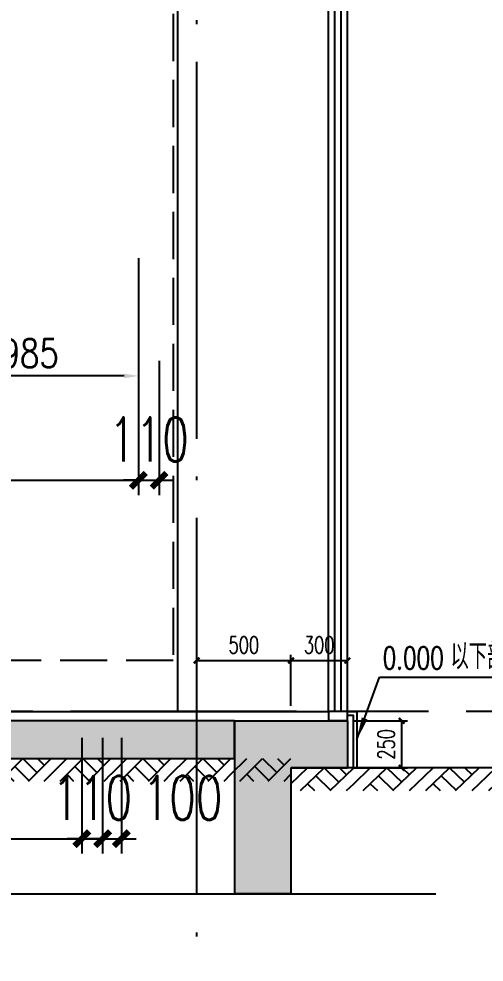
# Model space of a CAD drawing. Extents: x -1899985 to -450366, y 556196 to 2151267.
# Drawn here: x -1655455 to -1652985, y 566927 to 571932 of the extents above; entities that cross this region are included whole.
import ezdxf

# ---------------------------------------------------------------- set-up
doc = ezdxf.new("R2010")
doc.units = 0
doc.header["$LTSCALE"] = 1000
doc.header["$MEASUREMENT"] = 0
for name, pattern in [('__DASH', [0.35, 0.25, -0.1]), ('DASH', [0.35, 0.25, -0.1]), ('DOTE', [2.42, 2, -0.2, 0.02, -0.2])]:
    doc.linetypes.add(name, pattern=pattern)
doc.layers.get('Defpoints').update_dxf_attribs({"color": 210})
for name, color, linetype in [('20立剖面图及门窗表$0$A-WINDOW', 140, 'Continuous'), ('A-AXIS-DOTE', 14, 'DOTE'), ('A-AXIS-DP', 126, 'Continuous'), ('A-AXIS-SYMB', 3, 'Continuous'), ('A-CURTAIN', 134, 'Continuous'), ('A-HATCH-1', 252, 'Continuous'), ('A-HATCH-2', 251, 'Continuous'), ('A-LIN-V', 9, 'Continuous'), ('A-SFCE', 30, 'Continuous'), ('AS-COLN', 6, 'Continuous'), ('AS-WALL', 40, 'Continuous'), ('COLUMN', 9, 'Continuous'), ('DIM_LEAD', 3, 'Continuous'), ('PUB_HATCH', 8, 'Continuous'), ('PUB_TEXT', 7, 'Continuous'), ('建-尺寸', 3, 'Continuous')]:
    doc.layers.add(name, color=color, linetype=linetype)
doc.styles.add('_TCH_DIM', font='SIMPLEX', dxfattribs={"bigfont": 'GBCBIG'})
doc.styles.add('_TCH_DIM_T3', font='SIMPLEX', dxfattribs={"width": 0.705882, "bigfont": 'GBCBIG'})
doc.styles.add('A-DIM_T3', font='SIMPLEX', dxfattribs={"width": 0.705882, "bigfont": 'GBCBIG'})
doc.styles.add('TH_GBDIM', font='romans.shx', dxfattribs={"width": 0.8, "bigfont": 'gbcbig.shx'})
doc.dimstyles.new('_TCH_ARCH&&30', dxfattribs={"dimtxt": 89.25, "dimasz": 30, "dimexe": 30, "dimexo": 30, "dimgap": 37.875, "dimtad": 1, "dimdec": 0, "dimzin": 0, "dimdsep": 46, "dimtxsty": '_TCH_DIM_T3', "dimblk": 'ARCHTICK', "dimcen": 0.09, "dimclrt": 7, "dimazin": 2, "dimtfac": 1, "dimtdec": 0, "dimtix": 1, "dimtmove": 2, "dimatfit": 3, "dimfxl": 0, "dimtolj": 1, "dimtzin": 0, "dimarcsym": 0})
doc.dimstyles.new('A-DIM&&79', dxfattribs={"dimtxt": 233.773377, "dimasz": 78.579286, "dimexe": 78.579286, "dimexo": 78.579286, "dimgap": 99.206349, "dimtad": 1, "dimdec": 0, "dimzin": 0, "dimdsep": 46, "dimtxsty": 'A-DIM_T3', "dimblk": 'ARCHTICK', "dimcen": 0.09, "dimclrt": 7, "dimazin": 2, "dimtfac": 1, "dimtdec": 0, "dimtix": 1, "dimtmove": 2, "dimatfit": 3, "dimfxl": 0, "dimtolj": 1, "dimtzin": 0, "dimarcsym": 0})
doc.dimstyles.new('TH_GBDIM', dxfattribs={"dimscale": 30, "dimtxt": 3.5, "dimasz": 2.5, "dimexe": 2, "dimexo": 0, "dimgap": 1.5, "dimtad": 1, "dimdec": 0, "dimzin": 12, "dimdsep": 46, "dimtxsty": 'TH_GBDIM', "dimcen": 2.5, "dimclrd": 130, "dimclre": 130, "dimclrt": 3, "dimadec": 0, "dimazin": 3, "dimtfac": 0.714286, "dimtdec": 0, "dimtmove": 0, "dimatfit": 3, "dimfxl": 0, "dimtzin": 0, "dimlwd": -1, "dimlwe": -1, "dimarcsym": 0})

# ---------------------------------------------------------------- blocks, each defined once
blk = doc.blocks.new('*D67')
at = {"color": 0}
for p, q in [((-1626835, 570696.9), (-1626835, 570012)), ((-1628383.8, 570400.1), (-1628383.8, 570012)), ((-1626910, 570072), (-1628308.8, 570072))]:
    blk.add_line(p, q, dxfattribs=at)
for points in [[(-1628308.8, 570084.5), (-1628308.8, 570059.5), (-1628383.8, 570072)], [(-1626910, 570084.5), (-1626910, 570059.5), (-1626835, 570072)]]:
    blk.add_solid(points, dxfattribs=at)
at = {"layer": 'Defpoints', "color": 0}
for p in [(-1626835, 570696.9), (-1628383.8, 570400.1), (-1628383.8, 570072)]:
    blk.add_point(p, dxfattribs=at)
at = {"color": 0, "insert": (-1627609.4, 570192), "char_height": 150, "attachment_point": 5, "style": 'TH_GBDIM'}
blk.add_mtext('Min. 985', dxfattribs=at)
blk = doc.blocks.new('_ArchTick')
at = {"color": 0, "linetype": 'ByBlock', "const_width": 0.4}
blk.add_lwpolyline([(-0.5, -0.5), (0.5, 0.5)], dxfattribs=at)
blk = doc.blocks.new('*D497')
at = {"layer": 'Defpoints', "color": 0}
for p in [(-1636415, 570230), (-1626835, 570230), (-1626835, 569518.9)]:
    blk.add_point(p, dxfattribs=at)
at = {"layer": '建-尺寸', "color": 0, "lineweight": -2}
for p, q in [((-1636415, 570151.4), (-1636415, 569440.3)), ((-1626835, 570151.4), (-1626835, 569440.3)), ((-1636415, 569518.9), (-1626835, 569518.9))]:
    blk.add_line(p, q, dxfattribs=at)
at = {"layer": '建-尺寸', "color": 0, "lineweight": -2, "xscale": 78.57928649080975, "yscale": 78.57928649080975, "zscale": 78.57928649080975, "rotation": 180}
blk.add_blockref('_ArchTick', (-1636415, 569518.9), dxfattribs=at)
at = {"layer": '建-尺寸', "color": 0, "lineweight": -2, "xscale": 78.57928649080975, "yscale": 78.57928649080975, "zscale": 78.57928649080975}
blk.add_blockref('_ArchTick', (-1626835, 569518.9), dxfattribs=at)
at = {"layer": '建-尺寸', "color": 7, "insert": (-1631625, 569735), "char_height": 233.77, "attachment_point": 5, "style": 'A-DIM_T3'}
blk.add_mtext('\\A1;9580', dxfattribs=at)
blk = doc.blocks.new('*D498')
at = {"layer": 'Defpoints', "color": 0}
for p in [(-1626835, 570230), (-1626725, 570230), (-1626725, 569518.9)]:
    blk.add_point(p, dxfattribs=at)
at = {"layer": '建-尺寸', "color": 0, "lineweight": -2}
for p, q in [((-1626835, 570151.4), (-1626835, 569440.3)), ((-1626725, 570151.4), (-1626725, 569440.3)), ((-1626835, 569518.9), (-1626913.6, 569518.9)), ((-1626835, 569518.9), (-1626725, 569518.9)), ((-1626725, 569518.9), (-1626646.4, 569518.9))]:
    blk.add_line(p, q, dxfattribs=at)
at = {"layer": '建-尺寸', "color": 0, "lineweight": -2, "xscale": 78.57928649080975, "yscale": 78.57928649080975, "zscale": 78.57928649080975}
blk.add_blockref('_ArchTick', (-1626835, 569518.9), dxfattribs=at)
at = {"layer": '建-尺寸', "color": 0, "lineweight": -2, "xscale": 78.57928649080975, "yscale": 78.57928649080975, "zscale": 78.57928649080975, "rotation": 180}
blk.add_blockref('_ArchTick', (-1626725, 569518.9), dxfattribs=at)
at = {"layer": '建-尺寸', "color": 7, "insert": (-1626780, 569735), "char_height": 233.77, "attachment_point": 5, "style": 'A-DIM_T3'}
blk.add_mtext('\\A1;110', dxfattribs=at)
blk = doc.blocks.new('*D506')
at = {"layer": 'Defpoints', "color": 0}
for p in [(-1636415, 568230), (-1627135, 568230), (-1627135, 567617.1)]:
    blk.add_point(p, dxfattribs=at)
at = {"layer": '建-尺寸', "color": 0, "lineweight": -2}
for p, q in [((-1636415, 568151.4), (-1636415, 567538.5)), ((-1627135, 568151.4), (-1627135, 567538.5)), ((-1636415, 567617.1), (-1627135, 567617.1))]:
    blk.add_line(p, q, dxfattribs=at)
at = {"layer": '建-尺寸', "color": 0, "lineweight": -2, "xscale": 78.57928649080975, "yscale": 78.57928649080975, "zscale": 78.57928649080975, "rotation": 180}
blk.add_blockref('_ArchTick', (-1636415, 567617.1), dxfattribs=at)
at = {"layer": '建-尺寸', "color": 0, "lineweight": -2, "xscale": 78.57928649080975, "yscale": 78.57928649080975, "zscale": 78.57928649080975}
blk.add_blockref('_ArchTick', (-1627135, 567617.1), dxfattribs=at)
at = {"layer": '建-尺寸', "color": 7, "insert": (-1631775, 567833.2), "char_height": 233.77, "attachment_point": 5, "style": 'A-DIM_T3'}
blk.add_mtext('\\A1;9280', dxfattribs=at)
blk = doc.blocks.new('*D507')
at = {"layer": 'Defpoints', "color": 0}
for p in [(-1627135, 568230), (-1627025, 568230), (-1627025, 567617.1)]:
    blk.add_point(p, dxfattribs=at)
at = {"layer": '建-尺寸', "color": 0, "lineweight": -2}
for p, q in [((-1627135, 568151.4), (-1627135, 567538.5)), ((-1627025, 568151.4), (-1627025, 567538.5)), ((-1627135, 567617.1), (-1627213.6, 567617.1)), ((-1627135, 567617.1), (-1627025, 567617.1)), ((-1627025, 567617.1), (-1626946.4, 567617.1))]:
    blk.add_line(p, q, dxfattribs=at)
at = {"layer": '建-尺寸', "color": 0, "lineweight": -2, "xscale": 78.57928649080975, "yscale": 78.57928649080975, "zscale": 78.57928649080975}
blk.add_blockref('_ArchTick', (-1627135, 567617.1), dxfattribs=at)
at = {"layer": '建-尺寸', "color": 0, "lineweight": -2, "xscale": 78.57928649080975, "yscale": 78.57928649080975, "zscale": 78.57928649080975, "rotation": 180}
blk.add_blockref('_ArchTick', (-1627025, 567617.1), dxfattribs=at)
at = {"layer": '建-尺寸', "color": 7, "insert": (-1627080, 567833.2), "char_height": 233.77, "attachment_point": 5, "style": 'A-DIM_T3'}
blk.add_mtext('\\A1;110', dxfattribs=at)
blk = doc.blocks.new('*D508')
at = {"layer": 'Defpoints', "color": 0}
for p in [(-1627025, 568230), (-1626925, 568230), (-1626925, 567617.1)]:
    blk.add_point(p, dxfattribs=at)
at = {"layer": '建-尺寸', "color": 0, "lineweight": -2}
for p, q in [((-1627025, 568151.4), (-1627025, 567538.5)), ((-1626925, 568151.4), (-1626925, 567538.5)), ((-1627025, 567617.1), (-1627103.6, 567617.1)), ((-1627025, 567617.1), (-1626925, 567617.1)), ((-1626925, 567617.1), (-1626846.4, 567617.1))]:
    blk.add_line(p, q, dxfattribs=at)
at = {"layer": '建-尺寸', "color": 0, "lineweight": -2, "xscale": 78.57928649080975, "yscale": 78.57928649080975, "zscale": 78.57928649080975}
blk.add_blockref('_ArchTick', (-1627025, 567617.1), dxfattribs=at)
at = {"layer": '建-尺寸', "color": 0, "lineweight": -2, "xscale": 78.57928649080975, "yscale": 78.57928649080975, "zscale": 78.57928649080975, "rotation": 180}
blk.add_blockref('_ArchTick', (-1626925, 567617.1), dxfattribs=at)
at = {"layer": '建-尺寸', "color": 7, "insert": (-1626600, 567833.2), "char_height": 233.77, "attachment_point": 5, "style": 'A-DIM_T3'}
blk.add_mtext('\\A1;100', dxfattribs=at)
blk = doc.blocks.new('*D122')
at = {"layer": 'A-AXIS-DP', "color": 0, "lineweight": -2}
for p, q in [((-1653680.4, 568207.5), (-1653392.4, 568207.5)), ((-1653422.4, 567957.5), (-1653422.4, 568207.5)), ((-1653680.4, 567957.5), (-1653392.4, 567957.5))]:
    blk.add_line(p, q, dxfattribs=at)
at = {"layer": 'Defpoints', "color": 0}
for p in [(-1653710.4, 568207.5), (-1653422.4, 568207.5), (-1653710.4, 567957.5)]:
    blk.add_point(p, dxfattribs=at)
at = {"layer": 'A-AXIS-DP', "color": 0, "lineweight": -2, "xscale": 30, "yscale": 30, "zscale": 30}
for p, rotation in [((-1653422.4, 568207.5), 90), ((-1653422.4, 567957.5), 270)]:
    blk.add_blockref('_ArchTick', p, dxfattribs=dict(at, rotation=rotation))
at = {"layer": 'A-AXIS-DP', "color": 7, "insert": (-1653504.9, 568082.5), "char_height": 89.25, "attachment_point": 5, "rotation": 90, "style": '_TCH_DIM_T3'}
blk.add_mtext('\\A1;250', dxfattribs=at)
blk = doc.blocks.new('*D405')
at = {"layer": 'A-AXIS-DP', "color": 0, "lineweight": -2}
for p, q in [((-1654510.4, 568287.5), (-1654510.4, 568557.4)), ((-1654010.4, 568287.5), (-1654010.4, 568557.4)), ((-1654510.4, 568527.4), (-1654010.4, 568527.4))]:
    blk.add_line(p, q, dxfattribs=at)
at = {"layer": 'Defpoints', "color": 0}
for p in [(-1654010.4, 568527.4), (-1654510.4, 568257.5), (-1654010.4, 568257.5)]:
    blk.add_point(p, dxfattribs=at)
at = {"layer": 'A-AXIS-DP', "color": 0, "lineweight": -2, "xscale": 30, "yscale": 30, "zscale": 30, "rotation": 180}
blk.add_blockref('_ArchTick', (-1654510.4, 568527.4), dxfattribs=at)
at = {"layer": 'A-AXIS-DP', "color": 0, "lineweight": -2, "xscale": 30, "yscale": 30, "zscale": 30}
blk.add_blockref('_ArchTick', (-1654010.4, 568527.4), dxfattribs=at)
at = {"layer": 'A-AXIS-DP', "color": 7, "insert": (-1654260.4, 568609.9), "char_height": 89.25, "attachment_point": 5, "style": '_TCH_DIM_T3'}
blk.add_mtext('\\A1;500', dxfattribs=at)
blk = doc.blocks.new('*D406')
at = {"layer": 'A-AXIS-DP', "color": 0, "lineweight": -2}
for p, q in [((-1654010.4, 568287.5), (-1654010.4, 568557.4)), ((-1653710.4, 568287.5), (-1653710.4, 568557.4)), ((-1654010.4, 568527.4), (-1653710.4, 568527.4))]:
    blk.add_line(p, q, dxfattribs=at)
at = {"layer": 'Defpoints', "color": 0}
for p in [(-1653710.4, 568527.4), (-1654010.4, 568257.5), (-1653710.4, 568257.5)]:
    blk.add_point(p, dxfattribs=at)
at = {"layer": 'A-AXIS-DP', "color": 0, "lineweight": -2, "xscale": 30, "yscale": 30, "zscale": 30, "rotation": 180}
blk.add_blockref('_ArchTick', (-1654010.4, 568527.4), dxfattribs=at)
at = {"layer": 'A-AXIS-DP', "color": 0, "lineweight": -2, "xscale": 30, "yscale": 30, "zscale": 30}
blk.add_blockref('_ArchTick', (-1653710.4, 568527.4), dxfattribs=at)
at = {"layer": 'A-AXIS-DP', "color": 7, "insert": (-1653860.4, 568609.9), "char_height": 89.25, "attachment_point": 5, "style": '_TCH_DIM_T3'}
blk.add_mtext('\\A1;300', dxfattribs=at)
blk = doc.blocks.new('$LinePat$素土夯实')
at = {"color": 0}
for p, q in [((0, -210), (210, 0)), ((120, -300), (420, 0)), ((420, 0), (608, -188)), ((495, -300), (795, 0)), ((615, 0), (705, -90)), ((315, -105), (502, -293)), ((210, -210), (300, -300)), ((705, -300), (795, -210))]:
    blk.add_line(p, q, dxfattribs=at)
blk = doc.blocks.new('5555rrrrrrrrrrr')
at = {"color": 6, "linetype": 'DASH'}
blk.add_lwpolyline([(-1626650, 568562.5), (-1636625, 568562.5), (-1636625, 574792.5), (-1626650, 574792.5)], close=True, dxfattribs=at)
dim = blk.add_linear_dim(base=(-1628383.8, 570072), p1=(-1626835, 570696.9), p2=(-1628383.8, 570400.1), angle=180, text='Min. 985', dimstyle='TH_GBDIM', override={"dimtxt": 5, "dimclrd": 0, "dimclre": 0, "dimclrt": 0})
dim.commit()
dim.dimension.update_dxf_attribs({"geometry": '*D67', "text_midpoint": (-1627609.4, 570072), "dimtype": 128})
at = {"layer": '建-尺寸'}
for p1, p2, distance, picture, middle in [((-1636415, 570230), (-1626835, 570230), -711.1, '*D497', (-1631625, 569735)), ((-1626835, 570230), (-1626725, 570230), -711.1, '*D498', (-1626780, 569735)), ((-1636415, 568230), (-1627135, 568230), -612.9, '*D506', (-1631775, 567833.2)), ((-1627135, 568230), (-1627025, 568230), -612.9, '*D507', (-1627080, 567833.2))]:
    dim = blk.add_aligned_dim(p1=p1, p2=p2, distance=distance, dimstyle='A-DIM&&79', dxfattribs=at)
    dim.commit()
    dim.dimension.update_dxf_attribs({"geometry": picture, "text_midpoint": middle})
dim = blk.add_linear_dim(base=(-1626925, 567617.1), p1=(-1627025, 568230), p2=(-1626925, 568230), angle=0, dimstyle='A-DIM&&79', dxfattribs=at)
dim.commit()
dim.dimension.update_dxf_attribs({"geometry": '*D508', "text_midpoint": (-1626600, 567833.2), "dimtype": 161})

msp = doc.modelspace()

# ---------------------------------------------------------------- hatches: boundary and pattern name
at = {"layer": 'A-HATCH-1'}
h = msp.add_hatch(dxfattribs=at)
h.set_pattern_fill('混凝土', color=256, scale=50)
h.set_pattern_definition([(50, (0, 50), (358.63009, -31.376067), [37.5, -412.5]), (355, (0, 50), (-69.37567, 376.09607), [30, -330]), (100.4514, (29.9, 47.4), (289.25469, 344.71977), [31.870095, -350.571056]), (46.1842, (0, 150), (533.62052, -82.75951), [56.25, -618.75]), (96.6356, (44.47, 143.1), (467.33135, 487.05894), [47.80514, -525.8565]), (351.1842, (0, 150), (467.33097, 487.0593), [45, -495]), (21, (50, 125), (298.453526, -201.309445), [37.5, -412.5]), (326, (50, 125), (121.657666, 362.57502), [30, -330]), (71.4514, (74.87, 108.22), (420.111314, 161.26525), [31.870095, -350.571056]), (37.5, (0, 50), (6.079928, 166.446927), [0, -326, 0, -335, 0, -331.25]), (7.5, (0, 50), (131.534769, 197.205856), [0, -191, 0, -318.5, 0, -126.25]), (327.5, (-111.5, 50), (266.911218, -11.277436), [0, -125, 0, -390, 0, -517.5]), (317.5, (-161.5, 50), (291.593085, 50.05249), [0, -162.5, 0, -259, 0, -367.5])])
h.paths.add_polyline_path([(-1669310.4, 568007.5), (-1654310.4, 568007.5), (-1654310.4, 568207.5), (-1669310.4, 568207.5)])
at = {"layer": 'PUB_HATCH'}
for points in [[(-1654310.4, 568207.5), (-1654010.4, 567957.5), (-1653710.4, 567957.5), (-1653710.4, 568207.5)], [(-1654010.4, 567957.5), (-1654310.4, 568207.5), (-1654310.4, 567290), (-1654010.4, 567290)]]:
    msp.add_hatch(color=256, dxfattribs=at).paths.add_polyline_path(points)

# ---------------------------------------------------------------- linework, layer by layer
at = {"layer": '20立剖面图及门窗表$0$A-WINDOW'}
for p, q in [((-1653810.4, 568257.5), (-1653810.4, 582690.8)), ((-1653777.4, 568257.5), (-1653777.4, 582696.3)), ((-1653743.4, 568257.5), (-1653743.4, 582702)), ((-1653710.4, 568257.5), (-1653710.4, 582707.5)), ((-1653710.4, 568207.5), (-1653810.4, 568207.5))]:
    msp.add_line(p, q, dxfattribs=at)
msp.add_lwpolyline([(-1653710.4, 568257.5), (-1653810.4, 568257.5), (-1653810.4, 568207.5), (-1653710.4, 568207.5)], close=True, dxfattribs=at)
at = {"layer": 'A-AXIS-DOTE'}
msp.add_line((-1654510.4, 562443.9), (-1654510.4, 585146), dxfattribs=at)
at = {"layer": 'A-AXIS-DOTE', "linetype": '__DASH', "ltscale": 2}
msp.add_line((-1647680.2, 568257.5), (-1785568.2, 568257.5), dxfattribs=at)
at = {"layer": 'A-AXIS-SYMB'}
msp.add_lwpolyline([(-1780738.3, 567290), (-1717102.4, 567290), (-1717026, 567500), (-1716951.9, 567080), (-1716877.4, 567290), (-1653241.5, 567290)], dxfattribs=at)
at = {"layer": 'A-CURTAIN'}
for points in [[(-1653710.4, 568257.5), (-1653660.4, 568257.5), (-1653660.4, 567957.5)], [(-1653710.4, 568237.5), (-1653680.4, 568237.5), (-1653680.4, 567957.5)]]:
    msp.add_lwpolyline(points, dxfattribs=at)
at = {"layer": 'A-SFCE'}
for p, q in [((-1669410.4, 568257.5), (-1653810.4, 568257.5)), ((-1654010.4, 568207.5), (-1653810.4, 568207.5))]:
    msp.add_line(p, q, dxfattribs=at)
at = {"layer": 'AS-COLN'}
for p, q in [((-1654310.4, 568207.5), (-1653710.4, 568207.5)), ((-1654310.4, 568207.5), (-1654310.4, 567290)), ((-1653710.4, 568207.5), (-1653710.4, 567957.5)), ((-1654010.4, 567957.5), (-1653710.4, 567957.5)), ((-1654010.4, 567957.5), (-1654010.4, 567290)), ((-1654010.4, 567290), (-1654310.4, 567290))]:
    msp.add_line(p, q, dxfattribs=at)
msp.add_lwpolyline([(-1669610.4, 568007.5), (-1654310.4, 568007.5), (-1654310.4, 568207.5), (-1669610.4, 568207.5)], dxfattribs=at)
at = {"layer": 'AS-WALL'}
msp.add_lwpolyline([(-1647680.2, 567957.5), (-1654010.4, 567957.5), (-1654010.4, 567957.5)], dxfattribs=at)
at = {"layer": 'COLUMN'}
for p, q in [((-1654610.4, 568257.5), (-1654610.4, 575587.5)), ((-1654110.4, 568257.5), (-1654910.4, 568257.5))]:
    msp.add_line(p, q, dxfattribs=at)
at = {"layer": 'DIM_LEAD'}
for p, q in [((-1653660.4, 568107.5), (-1653539.5, 568439.4)), ((-1653539.5, 568439.4), (-1652258.9, 568439.4))]:
    msp.add_line(p, q, dxfattribs=at)
msp.add_lwpolyline([(-1653660.4, 568107.5, 0, 32, 0), (-1653619.3, 568220.2, 0, 0, 0)], format="xyseb", dxfattribs=at)

# ---------------------------------------------------------------- block references
at = {"layer": 'A-HATCH-1', "xscale": 0.4004620719068419, "yscale": 0.4, "zscale": 0.4}
for p in [(-1655602.2, 568007.5), (-1655283.9, 568007.5), (-1654965.5, 568007.5), (-1654647.1, 568007.5), (-1654328.8, 568007.5)]:
    msp.add_blockref('$LinePat$素土夯实', p, dxfattribs=at)
at = {"layer": 'A-HATCH-2', "xscale": 0.4190768303393815, "yscale": 0.4, "zscale": 0.4}
for p in [(-1654010.4, 567957.5), (-1653677.2, 567957.5), (-1653344.1, 567957.5), (-1653010.9, 567957.5)]:
    msp.add_blockref('$LinePat$素土夯实', p, dxfattribs=at)
at = {"layer": 'A-LIN-V'}
msp.add_blockref('5555rrrrrrrrrrr', (-27985.4, -35), dxfattribs=at)

# ---------------------------------------------------------------- texts
at = {"layer": 'PUB_TEXT', "style": '_TCH_DIM'}
msp.add_text('以下部分为铝板包边', height=135.04, dxfattribs=at).set_placement((-1653163.3, 568481.4))
at = {"layer": 'PUB_TEXT', "style": '_TCH_DIM', "width": 0.705882}
msp.add_text('0.000', height=119, dxfattribs=at).set_placement((-1653523.3, 568481.4))

# ---------------------------------------------------------------- dimensions: what is measured, and where the dimension line sits
at = {"layer": 'A-AXIS-DP'}
for p1, p2, distance, picture, middle in [((-1654510.4, 568257.5), (-1654010.4, 568257.5), 270, '*D405', (-1654260.4, 568609.9)), ((-1654010.4, 568257.5), (-1653710.4, 568257.5), 270, '*D406', (-1653860.4, 568609.9)), ((-1653710.4, 567957.5), (-1653710.4, 568207.5), -288, '*D122', (-1653504.9, 568082.5))]:
    dim = msp.add_aligned_dim(p1=p1, p2=p2, distance=distance, dimstyle='_TCH_ARCH&&30', dxfattribs=at)
    dim.commit()
    dim.dimension.update_dxf_attribs({"geometry": picture, "text_midpoint": middle})

doc.saveas('drawing.dxf')
